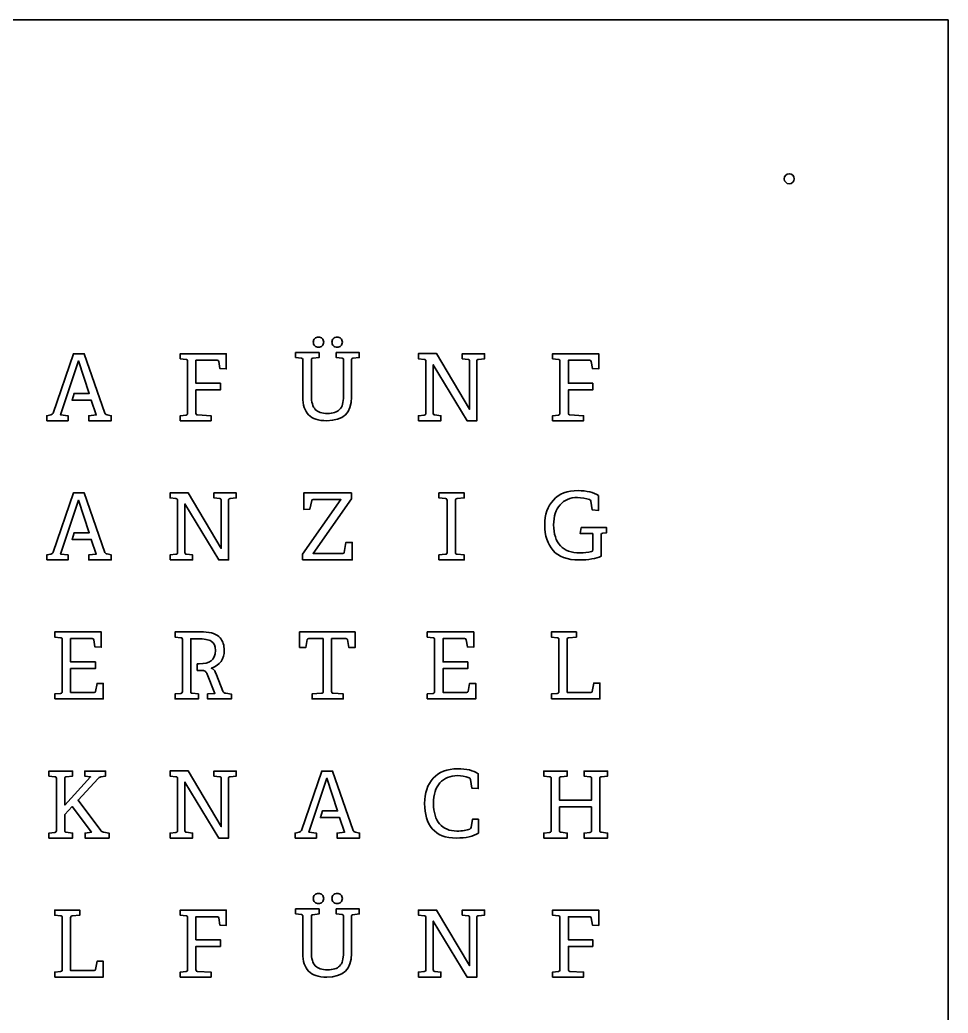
# Model space of a CAD drawing. Header units: inches. Extents: x 0 to 500, y 0 to 500.
# Drawn here: x 266.4 to 500, y 250 to 500 of the extents above; entities that cross this region are included whole.
import ezdxf

# ---------------------------------------------------------------- set-up
doc = ezdxf.new("R2010")
doc.units = ezdxf.units.IN
doc.header["$MEASUREMENT"] = 0
doc.layers.add('Layer 1', color=7, linetype='Continuous')

msp = doc.modelspace()

# ---------------------------------------------------------------- linework, layer by layer
at = {"layer": 'Layer 1', "color": 250, "lineweight": 35}
msp.add_lwpolyline([(0, 0), (500, 0), (500, 500), (0, 500), (0, 0)], dxfattribs=at)
for points, knots in [([(461.25, 460), (461.25, 459.31), (460.69, 458.75), (460, 458.75), (459.31, 458.75), (458.75, 459.31), (458.75, 460), (458.75, 460.69), (459.31, 461.25), (460, 461.25), (460.69, 461.25), (461.25, 460.69), (461.25, 460)], [0, 0, 0, 0, 1, 1, 1, 2, 2, 2, 3, 3, 3, 4, 4, 4, 4]), ([(340.57, 417.96), (340.33, 418.19), (340.21, 418.49), (340.21, 418.88), (340.21, 419.27), (340.33, 419.57), (340.57, 419.8), (340.81, 420.03), (341.12, 420.15), (341.51, 420.15), (341.91, 420.15), (342.23, 420.03), (342.46, 419.8), (342.7, 419.57), (342.82, 419.27), (342.82, 418.88), (342.82, 418.49), (342.7, 418.19), (342.47, 417.96), (342.24, 417.73), (341.92, 417.61), (341.51, 417.61), (341.12, 417.61), (340.81, 417.73), (340.57, 417.96)], [0, 0, 0, 0, 1, 1, 1, 2, 2, 2, 3, 3, 3, 4, 4, 4, 5, 5, 5, 6, 6, 6, 7, 7, 7, 8, 8, 8, 8]), ([(345.26, 417.96), (345.02, 418.19), (344.91, 418.49), (344.91, 418.88), (344.91, 419.27), (345.02, 419.57), (345.26, 419.8), (345.49, 420.03), (345.81, 420.15), (346.21, 420.15), (346.61, 420.15), (346.93, 420.03), (347.17, 419.8), (347.4, 419.57), (347.52, 419.27), (347.52, 418.88), (347.52, 418.49), (347.4, 418.19), (347.17, 417.96), (346.93, 417.73), (346.61, 417.61), (346.21, 417.61), (345.81, 417.61), (345.49, 417.73), (345.26, 417.96)], [0, 0, 0, 0, 1, 1, 1, 2, 2, 2, 3, 3, 3, 4, 4, 4, 5, 5, 5, 6, 6, 6, 7, 7, 7, 8, 8, 8, 8]), ([(273.13, 399.11), (273.13, 399.11), (273.13, 400.35), (273.13, 400.35), (273.13, 400.35), (274.13, 400.6), (274.13, 400.6), (274.44, 400.68), (274.64, 400.82), (274.73, 401.05), (274.73, 401.05), (279.84, 415.97), (279.84, 415.97), (279.84, 415.97), (282.55, 415.97), (282.55, 415.97), (282.55, 415.97), (287.76, 401.02), (287.76, 401.02), (287.82, 400.83), (288.01, 400.7), (288.32, 400.62), (288.32, 400.62), (289.37, 400.37), (289.37, 400.37), (289.37, 400.37), (289.37, 399.11), (289.37, 399.11), (289.37, 399.11), (283.68, 399.11), (283.68, 399.11), (283.68, 399.11), (283.68, 400.37), (283.68, 400.37), (283.68, 400.37), (285.59, 400.58), (285.59, 400.58), (285.59, 400.58), (284.33, 404.26), (284.33, 404.26), (284.33, 404.26), (279.49, 404.26), (279.49, 404.26), (279.49, 404.26), (280, 405.96), (280, 405.96), (280, 405.96), (283.82, 405.96), (283.82, 405.96), (283.82, 405.96), (281.12, 414.16), (281.12, 414.16), (281.12, 414.16), (276.61, 400.58), (276.61, 400.58), (276.61, 400.58), (278.48, 400.37), (278.48, 400.37), (278.48, 400.37), (278.48, 399.11), (278.48, 399.11), (278.48, 399.11), (273.13, 399.11), (273.13, 399.11)], [0, 0, 0, 0, 1, 1, 1, 2, 2, 2, 3, 3, 3, 4, 4, 4, 5, 5, 5, 6, 6, 6, 7, 7, 7, 8, 8, 8, 9, 9, 9, 10, 10, 10, 11, 11, 11, 12, 12, 12, 13, 13, 13, 14, 14, 14, 15, 15, 15, 16, 16, 16, 17, 17, 17, 18, 18, 18, 19, 19, 19, 20, 20, 20, 21, 21, 21, 21]), ([(306.7, 399.11), (306.7, 399.11), (306.7, 400.37), (306.7, 400.37), (306.7, 400.37), (308.17, 400.53), (308.17, 400.53), (308.32, 400.55), (308.42, 400.59), (308.47, 400.65), (308.52, 400.71), (308.54, 400.82), (308.54, 401), (308.54, 401), (308.54, 414.06), (308.54, 414.06), (308.54, 414.25), (308.52, 414.38), (308.47, 414.43), (308.42, 414.48), (308.32, 414.51), (308.17, 414.53), (308.17, 414.53), (306.7, 414.69), (306.7, 414.69), (306.7, 414.69), (306.7, 415.97), (306.7, 415.97), (306.7, 415.97), (318.3, 415.97), (318.3, 415.97), (318.3, 415.97), (318.3, 412.13), (318.3, 412.13), (318.3, 412.13), (316.72, 412.22), (316.72, 412.22), (316.72, 412.22), (316.39, 414.02), (316.39, 414.02), (316.34, 414.22), (316.21, 414.32), (315.99, 414.31), (315.99, 414.31), (310.68, 414.31), (310.68, 414.31), (310.68, 414.31), (310.68, 408.52), (310.68, 408.52), (310.68, 408.52), (316.81, 408.52), (316.81, 408.52), (316.81, 408.52), (316.81, 406.84), (316.81, 406.84), (316.81, 406.84), (310.68, 406.84), (310.68, 406.84), (310.68, 406.84), (310.68, 401.02), (310.68, 401.02), (310.68, 400.83), (310.7, 400.71), (310.74, 400.66), (310.78, 400.61), (310.88, 400.57), (311.06, 400.56), (311.06, 400.56), (314.48, 400.37), (314.48, 400.37), (314.48, 400.37), (314.48, 399.11), (314.48, 399.11), (314.48, 399.11), (306.7, 399.11), (306.7, 399.11)], [0, 0, 0, 0, 1, 1, 1, 2, 2, 2, 3, 3, 3, 4, 4, 4, 5, 5, 5, 6, 6, 6, 7, 7, 7, 8, 8, 8, 9, 9, 9, 10, 10, 10, 11, 11, 11, 12, 12, 12, 13, 13, 13, 14, 14, 14, 15, 15, 15, 16, 16, 16, 17, 17, 17, 18, 18, 18, 19, 19, 19, 20, 20, 20, 21, 21, 21, 22, 22, 22, 23, 23, 23, 24, 24, 24, 25, 25, 25, 25]), ([(335.73, 415), (335.73, 415), (335.73, 416.26), (335.73, 416.26), (335.73, 416.26), (341.66, 416.26), (341.66, 416.26), (341.66, 416.26), (341.66, 415), (341.66, 415), (341.66, 415), (340.09, 414.82), (340.09, 414.82), (339.91, 414.8), (339.81, 414.76), (339.77, 414.71), (339.74, 414.65), (339.72, 414.54), (339.72, 414.37), (339.72, 414.37), (339.72, 405.33), (339.72, 405.33), (339.72, 403.78), (340.05, 402.65), (340.71, 401.96), (341.37, 401.27), (342.38, 400.93), (343.75, 400.93), (345.16, 400.93), (346.18, 401.26), (346.84, 401.91), (347.49, 402.56), (347.82, 403.68), (347.82, 405.27), (347.82, 405.27), (347.82, 414.37), (347.82, 414.37), (347.82, 414.56), (347.79, 414.68), (347.75, 414.73), (347.7, 414.79), (347.6, 414.82), (347.45, 414.84), (347.45, 414.84), (345.99, 415), (345.99, 415), (345.99, 415), (345.99, 416.26), (345.99, 416.26), (345.99, 416.26), (351.77, 416.26), (351.77, 416.26), (351.77, 416.26), (351.77, 415), (351.77, 415), (351.77, 415), (350.2, 414.82), (350.2, 414.82), (350.02, 414.8), (349.92, 414.76), (349.88, 414.71), (349.85, 414.65), (349.83, 414.54), (349.83, 414.37), (349.83, 414.37), (349.83, 405.04), (349.83, 405.04), (349.83, 401.1), (347.76, 399.12), (343.61, 399.11), (341.48, 399.11), (339.94, 399.61), (339, 400.6), (338.05, 401.59), (337.58, 403.08), (337.58, 405.09), (337.58, 405.09), (337.58, 414.37), (337.58, 414.37), (337.58, 414.56), (337.55, 414.68), (337.5, 414.73), (337.46, 414.79), (337.36, 414.82), (337.21, 414.84), (337.21, 414.84), (335.73, 415), (335.73, 415)], [0, 0, 0, 0, 1, 1, 1, 2, 2, 2, 3, 3, 3, 4, 4, 4, 5, 5, 5, 6, 6, 6, 7, 7, 7, 8, 8, 8, 9, 9, 9, 10, 10, 10, 11, 11, 11, 12, 12, 12, 13, 13, 13, 14, 14, 14, 15, 15, 15, 16, 16, 16, 17, 17, 17, 18, 18, 18, 19, 19, 19, 20, 20, 20, 21, 21, 21, 22, 22, 22, 23, 23, 23, 24, 24, 24, 25, 25, 25, 26, 26, 26, 27, 27, 27, 28, 28, 28, 29, 29, 29, 29]), ([(366.68, 399.11), (366.68, 399.11), (366.68, 400.37), (366.68, 400.37), (366.68, 400.37), (368.15, 400.53), (368.15, 400.53), (368.3, 400.55), (368.4, 400.59), (368.45, 400.65), (368.5, 400.71), (368.52, 400.82), (368.52, 401), (368.52, 401), (368.52, 414.08), (368.52, 414.08), (368.52, 414.27), (368.5, 414.39), (368.45, 414.45), (368.4, 414.5), (368.3, 414.54), (368.15, 414.55), (368.15, 414.55), (366.68, 414.71), (366.68, 414.71), (366.68, 414.71), (366.68, 415.99), (366.68, 415.99), (366.68, 415.99), (371.24, 415.99), (371.24, 415.99), (371.24, 415.99), (379.53, 402), (379.53, 402), (379.53, 402), (379.53, 414.08), (379.53, 414.08), (379.53, 414.27), (379.5, 414.39), (379.46, 414.45), (379.41, 414.5), (379.32, 414.54), (379.16, 414.55), (379.16, 414.55), (377.7, 414.71), (377.7, 414.71), (377.7, 414.71), (377.7, 415.97), (377.7, 415.97), (377.7, 415.97), (383.32, 415.97), (383.32, 415.97), (383.32, 415.97), (383.32, 414.71), (383.32, 414.71), (383.32, 414.71), (381.77, 414.53), (381.77, 414.53), (381.59, 414.52), (381.48, 414.48), (381.45, 414.42), (381.41, 414.37), (381.39, 414.25), (381.39, 414.08), (381.39, 414.08), (381.39, 399.11), (381.39, 399.11), (381.39, 399.11), (378.9, 399.11), (378.9, 399.11), (378.9, 399.11), (370.41, 413.2), (370.41, 413.2), (370.41, 413.2), (370.41, 401.02), (370.41, 401.02), (370.41, 400.83), (370.43, 400.71), (370.46, 400.66), (370.5, 400.61), (370.6, 400.57), (370.77, 400.56), (370.77, 400.56), (372.34, 400.37), (372.34, 400.37), (372.34, 400.37), (372.34, 399.11), (372.34, 399.11), (372.34, 399.11), (366.68, 399.11), (366.68, 399.11)], [0, 0, 0, 0, 1, 1, 1, 2, 2, 2, 3, 3, 3, 4, 4, 4, 5, 5, 5, 6, 6, 6, 7, 7, 7, 8, 8, 8, 9, 9, 9, 10, 10, 10, 11, 11, 11, 12, 12, 12, 13, 13, 13, 14, 14, 14, 15, 15, 15, 16, 16, 16, 17, 17, 17, 18, 18, 18, 19, 19, 19, 20, 20, 20, 21, 21, 21, 22, 22, 22, 23, 23, 23, 24, 24, 24, 25, 25, 25, 26, 26, 26, 27, 27, 27, 28, 28, 28, 29, 29, 29, 30, 30, 30, 30]), ([(400.45, 399.11), (400.45, 399.11), (400.45, 400.37), (400.45, 400.37), (400.45, 400.37), (401.92, 400.53), (401.92, 400.53), (402.07, 400.55), (402.17, 400.59), (402.22, 400.65), (402.27, 400.71), (402.29, 400.82), (402.29, 401), (402.29, 401), (402.29, 414.06), (402.29, 414.06), (402.29, 414.25), (402.27, 414.38), (402.22, 414.43), (402.17, 414.48), (402.07, 414.51), (401.92, 414.53), (401.92, 414.53), (400.45, 414.69), (400.45, 414.69), (400.45, 414.69), (400.45, 415.97), (400.45, 415.97), (400.45, 415.97), (412.05, 415.97), (412.05, 415.97), (412.05, 415.97), (412.05, 412.13), (412.05, 412.13), (412.05, 412.13), (410.47, 412.22), (410.47, 412.22), (410.47, 412.22), (410.14, 414.02), (410.14, 414.02), (410.09, 414.22), (409.96, 414.32), (409.74, 414.31), (409.74, 414.31), (404.43, 414.31), (404.43, 414.31), (404.43, 414.31), (404.43, 408.52), (404.43, 408.52), (404.43, 408.52), (410.56, 408.52), (410.56, 408.52), (410.56, 408.52), (410.56, 406.84), (410.56, 406.84), (410.56, 406.84), (404.43, 406.84), (404.43, 406.84), (404.43, 406.84), (404.43, 401.02), (404.43, 401.02), (404.43, 400.83), (404.45, 400.71), (404.49, 400.66), (404.52, 400.61), (404.63, 400.57), (404.81, 400.56), (404.81, 400.56), (408.23, 400.37), (408.23, 400.37), (408.23, 400.37), (408.23, 399.11), (408.23, 399.11), (408.23, 399.11), (400.45, 399.11), (400.45, 399.11)], [0, 0, 0, 0, 1, 1, 1, 2, 2, 2, 3, 3, 3, 4, 4, 4, 5, 5, 5, 6, 6, 6, 7, 7, 7, 8, 8, 8, 9, 9, 9, 10, 10, 10, 11, 11, 11, 12, 12, 12, 13, 13, 13, 14, 14, 14, 15, 15, 15, 16, 16, 16, 17, 17, 17, 18, 18, 18, 19, 19, 19, 20, 20, 20, 21, 21, 21, 22, 22, 22, 23, 23, 23, 24, 24, 24, 25, 25, 25, 25]), ([(273.13, 364.07), (273.13, 364.07), (273.13, 365.31), (273.13, 365.31), (273.13, 365.31), (274.13, 365.56), (274.13, 365.56), (274.44, 365.63), (274.64, 365.78), (274.73, 366), (274.73, 366), (279.84, 380.93), (279.84, 380.93), (279.84, 380.93), (282.55, 380.93), (282.55, 380.93), (282.55, 380.93), (287.76, 365.98), (287.76, 365.98), (287.82, 365.79), (288.01, 365.65), (288.32, 365.58), (288.32, 365.58), (289.37, 365.33), (289.37, 365.33), (289.37, 365.33), (289.37, 364.07), (289.37, 364.07), (289.37, 364.07), (283.68, 364.07), (283.68, 364.07), (283.68, 364.07), (283.68, 365.33), (283.68, 365.33), (283.68, 365.33), (285.59, 365.54), (285.59, 365.54), (285.59, 365.54), (284.33, 369.22), (284.33, 369.22), (284.33, 369.22), (279.49, 369.22), (279.49, 369.22), (279.49, 369.22), (280, 370.91), (280, 370.91), (280, 370.91), (283.82, 370.91), (283.82, 370.91), (283.82, 370.91), (281.12, 379.11), (281.12, 379.11), (281.12, 379.11), (276.61, 365.54), (276.61, 365.54), (276.61, 365.54), (278.49, 365.33), (278.49, 365.33), (278.49, 365.33), (278.49, 364.07), (278.49, 364.07), (278.49, 364.07), (273.13, 364.07), (273.13, 364.07)], [0, 0, 0, 0, 1, 1, 1, 2, 2, 2, 3, 3, 3, 4, 4, 4, 5, 5, 5, 6, 6, 6, 7, 7, 7, 8, 8, 8, 9, 9, 9, 10, 10, 10, 11, 11, 11, 12, 12, 12, 13, 13, 13, 14, 14, 14, 15, 15, 15, 16, 16, 16, 17, 17, 17, 18, 18, 18, 19, 19, 19, 20, 20, 20, 21, 21, 21, 21]), ([(304.18, 364.07), (304.18, 364.07), (304.18, 365.33), (304.18, 365.33), (304.18, 365.33), (305.65, 365.49), (305.65, 365.49), (305.8, 365.5), (305.9, 365.54), (305.95, 365.6), (306, 365.66), (306.02, 365.78), (306.02, 365.95), (306.02, 365.95), (306.02, 379.04), (306.02, 379.04), (306.02, 379.23), (306, 379.35), (305.95, 379.4), (305.9, 379.46), (305.8, 379.49), (305.65, 379.51), (305.65, 379.51), (304.18, 379.67), (304.18, 379.67), (304.18, 379.67), (304.18, 380.95), (304.18, 380.95), (304.18, 380.95), (308.74, 380.95), (308.74, 380.95), (308.74, 380.95), (317.03, 366.96), (317.03, 366.96), (317.03, 366.96), (317.03, 379.04), (317.03, 379.04), (317.03, 379.23), (317, 379.35), (316.96, 379.4), (316.91, 379.46), (316.82, 379.49), (316.66, 379.51), (316.66, 379.51), (315.2, 379.67), (315.2, 379.67), (315.2, 379.67), (315.2, 380.93), (315.2, 380.93), (315.2, 380.93), (320.82, 380.93), (320.82, 380.93), (320.82, 380.93), (320.82, 379.67), (320.82, 379.67), (320.82, 379.67), (319.27, 379.49), (319.27, 379.49), (319.09, 379.47), (318.98, 379.44), (318.95, 379.38), (318.91, 379.32), (318.89, 379.21), (318.89, 379.04), (318.89, 379.04), (318.89, 364.07), (318.89, 364.07), (318.89, 364.07), (316.4, 364.07), (316.4, 364.07), (316.4, 364.07), (307.91, 378.15), (307.91, 378.15), (307.91, 378.15), (307.91, 365.98), (307.91, 365.98), (307.91, 365.79), (307.93, 365.67), (307.96, 365.62), (308, 365.56), (308.1, 365.53), (308.27, 365.51), (308.27, 365.51), (309.84, 365.33), (309.84, 365.33), (309.84, 365.33), (309.84, 364.07), (309.84, 364.07), (309.84, 364.07), (304.18, 364.07), (304.18, 364.07)], [0, 0, 0, 0, 1, 1, 1, 2, 2, 2, 3, 3, 3, 4, 4, 4, 5, 5, 5, 6, 6, 6, 7, 7, 7, 8, 8, 8, 9, 9, 9, 10, 10, 10, 11, 11, 11, 12, 12, 12, 13, 13, 13, 14, 14, 14, 15, 15, 15, 16, 16, 16, 17, 17, 17, 18, 18, 18, 19, 19, 19, 20, 20, 20, 21, 21, 21, 22, 22, 22, 23, 23, 23, 24, 24, 24, 25, 25, 25, 26, 26, 26, 27, 27, 27, 28, 28, 28, 29, 29, 29, 30, 30, 30, 30]), ([(337.48, 364.07), (337.48, 364.07), (337.48, 365.49), (337.48, 365.49), (337.48, 365.49), (347.17, 379.27), (347.17, 379.27), (347.17, 379.27), (340.19, 379.27), (340.19, 379.27), (339.97, 379.27), (339.84, 379.19), (339.82, 379.02), (339.82, 379.02), (339.37, 376.85), (339.37, 376.85), (339.37, 376.85), (337.79, 376.78), (337.79, 376.78), (337.79, 376.78), (337.79, 380.93), (337.79, 380.93), (337.79, 380.93), (349.79, 380.93), (349.79, 380.93), (349.79, 380.93), (349.79, 379.46), (349.79, 379.46), (349.79, 379.46), (340.17, 365.72), (340.17, 365.72), (340.17, 365.72), (347.62, 365.72), (347.62, 365.72), (347.83, 365.72), (347.96, 365.8), (347.99, 365.98), (347.99, 365.98), (348.43, 368.47), (348.43, 368.47), (348.43, 368.47), (350.02, 368.47), (350.02, 368.47), (350.02, 368.47), (350.02, 364.07), (350.02, 364.07), (350.02, 364.07), (337.48, 364.07), (337.48, 364.07)], [0, 0, 0, 0, 1, 1, 1, 2, 2, 2, 3, 3, 3, 4, 4, 4, 5, 5, 5, 6, 6, 6, 7, 7, 7, 8, 8, 8, 9, 9, 9, 10, 10, 10, 11, 11, 11, 12, 12, 12, 13, 13, 13, 14, 14, 14, 15, 15, 15, 16, 16, 16, 16]), ([(371.81, 364.07), (371.81, 364.07), (371.81, 365.33), (371.81, 365.33), (371.81, 365.33), (373.5, 365.49), (373.5, 365.49), (373.66, 365.5), (373.76, 365.54), (373.81, 365.59), (373.85, 365.64), (373.88, 365.76), (373.88, 365.95), (373.88, 365.95), (373.88, 379.04), (373.88, 379.04), (373.88, 379.23), (373.85, 379.35), (373.81, 379.4), (373.76, 379.46), (373.66, 379.49), (373.5, 379.51), (373.5, 379.51), (371.81, 379.67), (371.81, 379.67), (371.81, 379.67), (371.81, 380.93), (371.81, 380.93), (371.81, 380.93), (378.19, 380.93), (378.19, 380.93), (378.19, 380.93), (378.19, 379.67), (378.19, 379.67), (378.19, 379.67), (376.39, 379.49), (376.39, 379.49), (376.21, 379.47), (376.11, 379.44), (376.07, 379.38), (376.03, 379.32), (376.01, 379.21), (376.01, 379.04), (376.01, 379.04), (376.01, 365.98), (376.01, 365.98), (376.01, 365.79), (376.03, 365.67), (376.07, 365.62), (376.12, 365.56), (376.22, 365.53), (376.39, 365.51), (376.39, 365.51), (378.19, 365.33), (378.19, 365.33), (378.19, 365.33), (378.19, 364.07), (378.19, 364.07), (378.19, 364.07), (371.81, 364.07), (371.81, 364.07)], [0, 0, 0, 0, 1, 1, 1, 2, 2, 2, 3, 3, 3, 4, 4, 4, 5, 5, 5, 6, 6, 6, 7, 7, 7, 8, 8, 8, 9, 9, 9, 10, 10, 10, 11, 11, 11, 12, 12, 12, 13, 13, 13, 14, 14, 14, 15, 15, 15, 16, 16, 16, 17, 17, 17, 18, 18, 18, 19, 19, 19, 20, 20, 20, 20]), ([(398.47, 372.9), (398.47, 375.48), (399.19, 377.56), (400.63, 379.14), (402.06, 380.72), (404.14, 381.51), (406.87, 381.51), (409.05, 381.51), (410.77, 381.09), (412.03, 380.26), (412.03, 380.26), (412.03, 376.55), (412.03, 376.55), (412.03, 376.55), (410.44, 376.67), (410.44, 376.67), (410.44, 376.67), (410.07, 378.84), (410.07, 378.84), (410.02, 379.07), (409.92, 379.21), (409.75, 379.26), (408.79, 379.6), (407.78, 379.77), (406.71, 379.77), (404.85, 379.77), (403.38, 379.17), (402.31, 377.95), (401.25, 376.74), (400.71, 375.06), (400.71, 372.9), (400.71, 370.61), (401.27, 368.85), (402.4, 367.64), (403.52, 366.43), (405.18, 365.82), (407.37, 365.82), (408.35, 365.82), (409.31, 365.94), (410.24, 366.17), (410.46, 366.22), (410.57, 366.35), (410.56, 366.57), (410.56, 366.57), (410.56, 370.68), (410.56, 370.68), (410.56, 370.68), (407.4, 370.68), (407.4, 370.68), (407.4, 370.68), (407.65, 372.2), (407.65, 372.2), (407.65, 372.2), (414.03, 372.2), (414.03, 372.2), (414.03, 372.2), (414.03, 370.93), (414.03, 370.93), (414.03, 370.93), (413.05, 370.82), (413.05, 370.82), (412.8, 370.81), (412.68, 370.68), (412.69, 370.44), (412.69, 370.44), (412.69, 365.03), (412.69, 365.03), (411.36, 364.39), (409.5, 364.07), (407.09, 364.07), (404.11, 364.07), (401.93, 364.86), (400.55, 366.45), (399.17, 368.04), (398.47, 370.19), (398.47, 372.9)], [0, 0, 0, 0, 1, 1, 1, 2, 2, 2, 3, 3, 3, 4, 4, 4, 5, 5, 5, 6, 6, 6, 7, 7, 7, 8, 8, 8, 9, 9, 9, 10, 10, 10, 11, 11, 11, 12, 12, 12, 13, 13, 13, 14, 14, 14, 15, 15, 15, 16, 16, 16, 17, 17, 17, 18, 18, 18, 19, 19, 19, 20, 20, 20, 21, 21, 21, 22, 22, 22, 23, 23, 23, 24, 24, 24, 25, 25, 25, 25]), ([(275.15, 329.07), (275.15, 329.07), (275.15, 330.33), (275.15, 330.33), (275.15, 330.33), (276.62, 330.49), (276.62, 330.49), (276.77, 330.5), (276.87, 330.54), (276.92, 330.6), (276.97, 330.66), (276.99, 330.78), (276.99, 330.95), (276.99, 330.95), (276.99, 344.02), (276.99, 344.02), (276.99, 344.21), (276.97, 344.33), (276.92, 344.39), (276.87, 344.44), (276.77, 344.47), (276.62, 344.49), (276.62, 344.49), (275.15, 344.65), (275.15, 344.65), (275.15, 344.65), (275.15, 345.93), (275.15, 345.93), (275.15, 345.93), (286.84, 345.93), (286.84, 345.93), (286.84, 345.93), (286.84, 342.09), (286.84, 342.09), (286.84, 342.09), (285.26, 342.18), (285.26, 342.18), (285.26, 342.18), (284.93, 343.97), (284.93, 343.97), (284.89, 344.18), (284.75, 344.28), (284.53, 344.27), (284.53, 344.27), (279.13, 344.27), (279.13, 344.27), (279.13, 344.27), (279.13, 338.4), (279.13, 338.4), (279.13, 338.4), (285.35, 338.4), (285.35, 338.4), (285.35, 338.4), (285.35, 336.73), (285.35, 336.73), (285.35, 336.73), (279.13, 336.73), (279.13, 336.73), (279.13, 336.73), (279.13, 330.72), (279.13, 330.72), (279.13, 330.72), (285.05, 330.72), (285.05, 330.72), (285.26, 330.72), (285.39, 330.8), (285.42, 330.98), (285.42, 330.98), (285.79, 333), (285.79, 333), (285.79, 333), (287.35, 333), (287.35, 333), (287.35, 333), (287.35, 329.07), (287.35, 329.07), (287.35, 329.07), (275.15, 329.07), (275.15, 329.07)], [0, 0, 0, 0, 1, 1, 1, 2, 2, 2, 3, 3, 3, 4, 4, 4, 5, 5, 5, 6, 6, 6, 7, 7, 7, 8, 8, 8, 9, 9, 9, 10, 10, 10, 11, 11, 11, 12, 12, 12, 13, 13, 13, 14, 14, 14, 15, 15, 15, 16, 16, 16, 17, 17, 17, 18, 18, 18, 19, 19, 19, 20, 20, 20, 21, 21, 21, 22, 22, 22, 23, 23, 23, 24, 24, 24, 25, 25, 25, 26, 26, 26, 26]), ([(311.02, 337.94), (311.02, 337.94), (311.51, 337.94), (311.51, 337.94), (312.78, 337.94), (313.77, 338.18), (314.49, 338.67), (315.2, 339.16), (315.57, 340.03), (315.57, 341.29), (315.57, 342.43), (315.21, 343.2), (314.52, 343.61), (313.82, 344.02), (312.71, 344.22), (311.19, 344.22), (311.19, 344.22), (309.37, 344.22), (309.37, 344.22), (309.37, 344.22), (309.37, 330.98), (309.37, 330.98), (309.37, 330.79), (309.39, 330.67), (309.42, 330.62), (309.46, 330.56), (309.57, 330.53), (309.74, 330.51), (309.74, 330.51), (311.28, 330.33), (311.28, 330.33), (311.28, 330.33), (311.28, 329.07), (311.28, 329.07), (311.28, 329.07), (305.41, 329.07), (305.41, 329.07), (305.41, 329.07), (305.41, 330.33), (305.41, 330.33), (305.41, 330.33), (306.88, 330.49), (306.88, 330.49), (307.03, 330.5), (307.13, 330.54), (307.18, 330.6), (307.23, 330.66), (307.25, 330.78), (307.25, 330.95), (307.25, 330.95), (307.25, 344.02), (307.25, 344.02), (307.25, 344.21), (307.23, 344.33), (307.18, 344.39), (307.13, 344.44), (307.03, 344.47), (306.88, 344.49), (306.88, 344.49), (305.41, 344.65), (305.41, 344.65), (305.41, 344.65), (305.41, 345.93), (305.41, 345.93), (305.41, 345.93), (312.54, 345.93), (312.54, 345.93), (313.55, 345.93), (314.4, 345.8), (315.12, 345.54), (315.83, 345.28), (316.37, 344.92), (316.75, 344.46), (317.12, 344.01), (317.39, 343.53), (317.55, 343.02), (317.71, 342.52), (317.79, 341.97), (317.79, 341.36), (317.79, 339.11), (316.71, 337.6), (314.56, 336.82), (314.81, 336.72), (315.02, 336.58), (315.18, 336.39), (315.34, 336.21), (315.46, 336.05), (315.53, 335.89), (315.53, 335.89), (315.86, 335.12), (315.86, 335.12), (315.86, 335.12), (317.45, 331.05), (317.45, 331.05), (317.56, 330.73), (317.79, 330.56), (318.17, 330.51), (318.17, 330.51), (319.59, 330.31), (319.59, 330.31), (319.59, 330.31), (319.59, 329.07), (319.59, 329.07), (319.59, 329.07), (313.61, 329.07), (313.61, 329.07), (313.61, 329.07), (313.61, 330.33), (313.61, 330.33), (313.61, 330.33), (315.45, 330.47), (315.45, 330.47), (315.45, 330.47), (313.52, 335.29), (313.52, 335.29), (313.37, 335.66), (313.18, 335.92), (312.96, 336.05), (312.74, 336.2), (312.4, 336.27), (311.93, 336.27), (311.93, 336.27), (311.02, 336.27), (311.02, 336.27), (311.02, 336.27), (311.02, 337.94), (311.02, 337.94)], [0, 0, 0, 0, 1, 1, 1, 2, 2, 2, 3, 3, 3, 4, 4, 4, 5, 5, 5, 6, 6, 6, 7, 7, 7, 8, 8, 8, 9, 9, 9, 10, 10, 10, 11, 11, 11, 12, 12, 12, 13, 13, 13, 14, 14, 14, 15, 15, 15, 16, 16, 16, 17, 17, 17, 18, 18, 18, 19, 19, 19, 20, 20, 20, 21, 21, 21, 22, 22, 22, 23, 23, 23, 24, 24, 24, 25, 25, 25, 26, 26, 26, 27, 27, 27, 28, 28, 28, 29, 29, 29, 30, 30, 30, 31, 31, 31, 32, 32, 32, 33, 33, 33, 34, 34, 34, 35, 35, 35, 36, 36, 36, 37, 37, 37, 38, 38, 38, 39, 39, 39, 40, 40, 40, 41, 41, 41, 42, 42, 42, 42]), ([(336.76, 342), (336.76, 342), (336.76, 345.93), (336.76, 345.93), (336.76, 345.93), (350.74, 345.93), (350.74, 345.93), (350.74, 345.93), (350.74, 342), (350.74, 342), (350.74, 342), (349.18, 342), (349.18, 342), (349.18, 342), (348.8, 344.02), (348.8, 344.02), (348.77, 344.19), (348.65, 344.28), (348.43, 344.27), (348.43, 344.27), (344.83, 344.27), (344.83, 344.27), (344.83, 344.27), (344.83, 330.98), (344.83, 330.98), (344.83, 330.8), (344.84, 330.69), (344.88, 330.64), (344.92, 330.59), (345.03, 330.55), (345.2, 330.54), (345.2, 330.54), (347.76, 330.35), (347.76, 330.35), (347.76, 330.35), (347.76, 329.07), (347.76, 329.07), (347.76, 329.07), (339.91, 329.07), (339.91, 329.07), (339.91, 329.07), (339.91, 330.35), (339.91, 330.35), (339.91, 330.35), (342.31, 330.51), (342.31, 330.51), (342.46, 330.53), (342.56, 330.56), (342.61, 330.62), (342.66, 330.67), (342.69, 330.79), (342.69, 330.98), (342.69, 330.98), (342.69, 344.27), (342.69, 344.27), (342.69, 344.27), (339.07, 344.27), (339.07, 344.27), (338.85, 344.27), (338.73, 344.19), (338.7, 344.02), (338.7, 344.02), (338.33, 342), (338.33, 342), (338.33, 342), (336.76, 342), (336.76, 342)], [0, 0, 0, 0, 1, 1, 1, 2, 2, 2, 3, 3, 3, 4, 4, 4, 5, 5, 5, 6, 6, 6, 7, 7, 7, 8, 8, 8, 9, 9, 9, 10, 10, 10, 11, 11, 11, 12, 12, 12, 13, 13, 13, 14, 14, 14, 15, 15, 15, 16, 16, 16, 17, 17, 17, 18, 18, 18, 19, 19, 19, 20, 20, 20, 21, 21, 21, 22, 22, 22, 22]), ([(368.9, 329.07), (368.9, 329.07), (368.9, 330.33), (368.9, 330.33), (368.9, 330.33), (370.37, 330.49), (370.37, 330.49), (370.52, 330.5), (370.62, 330.54), (370.67, 330.6), (370.72, 330.66), (370.74, 330.78), (370.74, 330.95), (370.74, 330.95), (370.74, 344.02), (370.74, 344.02), (370.74, 344.21), (370.72, 344.33), (370.67, 344.39), (370.62, 344.44), (370.52, 344.47), (370.37, 344.49), (370.37, 344.49), (368.9, 344.65), (368.9, 344.65), (368.9, 344.65), (368.9, 345.93), (368.9, 345.93), (368.9, 345.93), (380.59, 345.93), (380.59, 345.93), (380.59, 345.93), (380.59, 342.09), (380.59, 342.09), (380.59, 342.09), (379.01, 342.18), (379.01, 342.18), (379.01, 342.18), (378.68, 343.97), (378.68, 343.97), (378.63, 344.18), (378.5, 344.28), (378.28, 344.27), (378.28, 344.27), (372.88, 344.27), (372.88, 344.27), (372.88, 344.27), (372.88, 338.4), (372.88, 338.4), (372.88, 338.4), (379.1, 338.4), (379.1, 338.4), (379.1, 338.4), (379.1, 336.73), (379.1, 336.73), (379.1, 336.73), (372.88, 336.73), (372.88, 336.73), (372.88, 336.73), (372.88, 330.72), (372.88, 330.72), (372.88, 330.72), (378.8, 330.72), (378.8, 330.72), (379.01, 330.72), (379.14, 330.8), (379.17, 330.98), (379.17, 330.98), (379.54, 333), (379.54, 333), (379.54, 333), (381.1, 333), (381.1, 333), (381.1, 333), (381.1, 329.07), (381.1, 329.07), (381.1, 329.07), (368.9, 329.07), (368.9, 329.07)], [0, 0, 0, 0, 1, 1, 1, 2, 2, 2, 3, 3, 3, 4, 4, 4, 5, 5, 5, 6, 6, 6, 7, 7, 7, 8, 8, 8, 9, 9, 9, 10, 10, 10, 11, 11, 11, 12, 12, 12, 13, 13, 13, 14, 14, 14, 15, 15, 15, 16, 16, 16, 17, 17, 17, 18, 18, 18, 19, 19, 19, 20, 20, 20, 21, 21, 21, 22, 22, 22, 23, 23, 23, 24, 24, 24, 25, 25, 25, 26, 26, 26, 26]), ([(400.15, 329.07), (400.15, 329.07), (400.15, 330.33), (400.15, 330.33), (400.15, 330.33), (401.62, 330.49), (401.62, 330.49), (401.77, 330.5), (401.87, 330.54), (401.92, 330.6), (401.97, 330.66), (401.99, 330.78), (401.99, 330.95), (401.99, 330.95), (401.99, 344.02), (401.99, 344.02), (401.99, 344.21), (401.97, 344.33), (401.92, 344.39), (401.87, 344.44), (401.77, 344.47), (401.62, 344.49), (401.62, 344.49), (400.15, 344.65), (400.15, 344.65), (400.15, 344.65), (400.15, 345.93), (400.15, 345.93), (400.15, 345.93), (406.44, 345.93), (406.44, 345.93), (406.44, 345.93), (406.44, 344.65), (406.44, 344.65), (406.44, 344.65), (404.51, 344.46), (404.51, 344.46), (404.33, 344.45), (404.23, 344.41), (404.19, 344.35), (404.15, 344.3), (404.13, 344.19), (404.13, 344.02), (404.13, 344.02), (404.13, 330.72), (404.13, 330.72), (404.13, 330.72), (410.05, 330.72), (410.05, 330.72), (410.26, 330.72), (410.39, 330.8), (410.42, 330.98), (410.42, 330.98), (410.79, 333.07), (410.79, 333.07), (410.79, 333.07), (412.35, 333.07), (412.35, 333.07), (412.35, 333.07), (412.35, 329.07), (412.35, 329.07), (412.35, 329.07), (400.15, 329.07), (400.15, 329.07)], [0, 0, 0, 0, 1, 1, 1, 2, 2, 2, 3, 3, 3, 4, 4, 4, 5, 5, 5, 6, 6, 6, 7, 7, 7, 8, 8, 8, 9, 9, 9, 10, 10, 10, 11, 11, 11, 12, 12, 12, 13, 13, 13, 14, 14, 14, 15, 15, 15, 16, 16, 16, 17, 17, 17, 18, 18, 18, 19, 19, 19, 20, 20, 20, 21, 21, 21, 21]), ([(273.68, 294.07), (273.68, 294.07), (273.68, 295.33), (273.68, 295.33), (273.68, 295.33), (275.15, 295.49), (275.15, 295.49), (275.3, 295.5), (275.41, 295.54), (275.45, 295.6), (275.5, 295.66), (275.53, 295.78), (275.53, 295.95), (275.53, 295.95), (275.53, 309.04), (275.53, 309.04), (275.53, 309.23), (275.5, 309.35), (275.45, 309.4), (275.41, 309.46), (275.3, 309.49), (275.15, 309.51), (275.15, 309.51), (273.68, 309.67), (273.68, 309.67), (273.68, 309.67), (273.68, 310.93), (273.68, 310.93), (273.68, 310.93), (279.6, 310.93), (279.6, 310.93), (279.6, 310.93), (279.6, 309.67), (279.6, 309.67), (279.6, 309.67), (278.04, 309.49), (278.04, 309.49), (277.86, 309.47), (277.76, 309.44), (277.72, 309.38), (277.69, 309.32), (277.67, 309.21), (277.67, 309.04), (277.67, 309.04), (277.67, 302.38), (277.67, 302.38), (277.67, 302.38), (284.14, 309.46), (284.14, 309.46), (284.14, 309.46), (282.7, 309.65), (282.7, 309.65), (282.7, 309.65), (282.7, 310.93), (282.7, 310.93), (282.7, 310.93), (287.93, 310.93), (287.93, 310.93), (287.93, 310.93), (287.93, 309.67), (287.93, 309.67), (287.93, 309.67), (286.75, 309.46), (286.75, 309.46), (286.45, 309.42), (286.22, 309.29), (286.05, 309.06), (286.05, 309.06), (281, 303.62), (281, 303.62), (281, 303.62), (286.73, 295.94), (286.73, 295.94), (286.86, 295.73), (287.09, 295.6), (287.4, 295.56), (287.4, 295.56), (288.82, 295.33), (288.82, 295.33), (288.82, 295.33), (288.82, 294.07), (288.82, 294.07), (288.82, 294.07), (282.77, 294.07), (282.77, 294.07), (282.77, 294.07), (282.77, 295.33), (282.77, 295.33), (282.77, 295.33), (284.37, 295.51), (284.37, 295.51), (284.37, 295.51), (279.49, 301.98), (279.49, 301.98), (279.49, 301.98), (277.67, 300.01), (277.67, 300.01), (277.67, 300.01), (277.67, 295.98), (277.67, 295.98), (277.67, 295.79), (277.69, 295.67), (277.72, 295.62), (277.76, 295.56), (277.86, 295.53), (278.04, 295.51), (278.04, 295.51), (279.6, 295.33), (279.6, 295.33), (279.6, 295.33), (279.6, 294.07), (279.6, 294.07), (279.6, 294.07), (273.68, 294.07), (273.68, 294.07)], [0, 0, 0, 0, 1, 1, 1, 2, 2, 2, 3, 3, 3, 4, 4, 4, 5, 5, 5, 6, 6, 6, 7, 7, 7, 8, 8, 8, 9, 9, 9, 10, 10, 10, 11, 11, 11, 12, 12, 12, 13, 13, 13, 14, 14, 14, 15, 15, 15, 16, 16, 16, 17, 17, 17, 18, 18, 18, 19, 19, 19, 20, 20, 20, 21, 21, 21, 22, 22, 22, 23, 23, 23, 24, 24, 24, 25, 25, 25, 26, 26, 26, 27, 27, 27, 28, 28, 28, 29, 29, 29, 30, 30, 30, 31, 31, 31, 32, 32, 32, 33, 33, 33, 34, 34, 34, 35, 35, 35, 36, 36, 36, 37, 37, 37, 38, 38, 38, 38]), ([(304.18, 294.07), (304.18, 294.07), (304.18, 295.33), (304.18, 295.33), (304.18, 295.33), (305.65, 295.49), (305.65, 295.49), (305.8, 295.5), (305.9, 295.54), (305.95, 295.6), (306, 295.66), (306.02, 295.78), (306.02, 295.95), (306.02, 295.95), (306.02, 309.04), (306.02, 309.04), (306.02, 309.23), (306, 309.35), (305.95, 309.4), (305.9, 309.46), (305.8, 309.49), (305.65, 309.51), (305.65, 309.51), (304.18, 309.67), (304.18, 309.67), (304.18, 309.67), (304.18, 310.95), (304.18, 310.95), (304.18, 310.95), (308.74, 310.95), (308.74, 310.95), (308.74, 310.95), (317.03, 296.96), (317.03, 296.96), (317.03, 296.96), (317.03, 309.04), (317.03, 309.04), (317.03, 309.23), (317, 309.35), (316.96, 309.4), (316.91, 309.46), (316.82, 309.49), (316.66, 309.51), (316.66, 309.51), (315.2, 309.67), (315.2, 309.67), (315.2, 309.67), (315.2, 310.93), (315.2, 310.93), (315.2, 310.93), (320.82, 310.93), (320.82, 310.93), (320.82, 310.93), (320.82, 309.67), (320.82, 309.67), (320.82, 309.67), (319.27, 309.49), (319.27, 309.49), (319.09, 309.47), (318.98, 309.44), (318.95, 309.38), (318.91, 309.32), (318.89, 309.21), (318.89, 309.04), (318.89, 309.04), (318.89, 294.07), (318.89, 294.07), (318.89, 294.07), (316.4, 294.07), (316.4, 294.07), (316.4, 294.07), (307.91, 308.15), (307.91, 308.15), (307.91, 308.15), (307.91, 295.98), (307.91, 295.98), (307.91, 295.79), (307.93, 295.67), (307.96, 295.62), (308, 295.56), (308.1, 295.53), (308.27, 295.51), (308.27, 295.51), (309.84, 295.33), (309.84, 295.33), (309.84, 295.33), (309.84, 294.07), (309.84, 294.07), (309.84, 294.07), (304.18, 294.07), (304.18, 294.07)], [0, 0, 0, 0, 1, 1, 1, 2, 2, 2, 3, 3, 3, 4, 4, 4, 5, 5, 5, 6, 6, 6, 7, 7, 7, 8, 8, 8, 9, 9, 9, 10, 10, 10, 11, 11, 11, 12, 12, 12, 13, 13, 13, 14, 14, 14, 15, 15, 15, 16, 16, 16, 17, 17, 17, 18, 18, 18, 19, 19, 19, 20, 20, 20, 21, 21, 21, 22, 22, 22, 23, 23, 23, 24, 24, 24, 25, 25, 25, 26, 26, 26, 27, 27, 27, 28, 28, 28, 29, 29, 29, 30, 30, 30, 30]), ([(335.63, 294.07), (335.63, 294.07), (335.63, 295.31), (335.63, 295.31), (335.63, 295.31), (336.63, 295.56), (336.63, 295.56), (336.94, 295.63), (337.14, 295.78), (337.23, 296), (337.23, 296), (342.34, 310.93), (342.34, 310.93), (342.34, 310.93), (345.05, 310.93), (345.05, 310.93), (345.05, 310.93), (350.26, 295.98), (350.26, 295.98), (350.32, 295.79), (350.51, 295.65), (350.82, 295.58), (350.82, 295.58), (351.87, 295.33), (351.87, 295.33), (351.87, 295.33), (351.87, 294.07), (351.87, 294.07), (351.87, 294.07), (346.18, 294.07), (346.18, 294.07), (346.18, 294.07), (346.18, 295.33), (346.18, 295.33), (346.18, 295.33), (348.09, 295.54), (348.09, 295.54), (348.09, 295.54), (346.83, 299.22), (346.83, 299.22), (346.83, 299.22), (341.99, 299.22), (341.99, 299.22), (341.99, 299.22), (342.5, 300.91), (342.5, 300.91), (342.5, 300.91), (346.32, 300.91), (346.32, 300.91), (346.32, 300.91), (343.62, 309.11), (343.62, 309.11), (343.62, 309.11), (339.11, 295.54), (339.11, 295.54), (339.11, 295.54), (340.98, 295.33), (340.98, 295.33), (340.98, 295.33), (340.98, 294.07), (340.98, 294.07), (340.98, 294.07), (335.63, 294.07), (335.63, 294.07)], [0, 0, 0, 0, 1, 1, 1, 2, 2, 2, 3, 3, 3, 4, 4, 4, 5, 5, 5, 6, 6, 6, 7, 7, 7, 8, 8, 8, 9, 9, 9, 10, 10, 10, 11, 11, 11, 12, 12, 12, 13, 13, 13, 14, 14, 14, 15, 15, 15, 16, 16, 16, 17, 17, 17, 18, 18, 18, 19, 19, 19, 20, 20, 20, 21, 21, 21, 21]), ([(368.22, 302.78), (368.22, 305.4), (368.94, 307.51), (370.38, 309.11), (371.81, 310.71), (373.88, 311.51), (376.59, 311.51), (378.75, 311.51), (380.46, 311.09), (381.73, 310.26), (381.73, 310.26), (381.73, 306.53), (381.73, 306.53), (381.73, 306.53), (380.15, 306.62), (380.15, 306.62), (380.15, 306.62), (379.75, 308.84), (379.75, 308.84), (379.72, 309.07), (379.62, 309.21), (379.44, 309.26), (378.45, 309.6), (377.47, 309.77), (376.49, 309.77), (374.62, 309.77), (373.15, 309.17), (372.07, 307.95), (371, 306.74), (370.46, 305.02), (370.46, 302.78), (370.46, 300.54), (370.98, 298.82), (372.01, 297.62), (373.04, 296.42), (374.48, 295.82), (376.33, 295.82), (377.73, 295.82), (378.81, 295.99), (379.59, 296.31), (379.78, 296.37), (379.89, 296.51), (379.91, 296.73), (379.91, 296.73), (380.28, 298.82), (380.28, 298.82), (380.28, 298.82), (381.78, 298.82), (381.78, 298.82), (381.78, 298.82), (381.78, 295.31), (381.78, 295.31), (380.53, 294.48), (378.67, 294.07), (376.19, 294.07), (373.48, 294.07), (371.47, 294.85), (370.17, 296.4), (368.87, 297.95), (368.22, 300.08), (368.22, 302.78)], [0, 0, 0, 0, 1, 1, 1, 2, 2, 2, 3, 3, 3, 4, 4, 4, 5, 5, 5, 6, 6, 6, 7, 7, 7, 8, 8, 8, 9, 9, 9, 10, 10, 10, 11, 11, 11, 12, 12, 12, 13, 13, 13, 14, 14, 14, 15, 15, 15, 16, 16, 16, 17, 17, 17, 18, 18, 18, 19, 19, 19, 20, 20, 20, 20]), ([(398.22, 294.07), (398.22, 294.07), (398.22, 295.33), (398.22, 295.33), (398.22, 295.33), (399.68, 295.49), (399.68, 295.49), (399.84, 295.5), (399.94, 295.54), (399.99, 295.6), (400.04, 295.66), (400.06, 295.78), (400.06, 295.96), (400.06, 295.96), (400.06, 309.04), (400.06, 309.04), (400.06, 309.23), (400.04, 309.35), (399.99, 309.4), (399.94, 309.46), (399.84, 309.49), (399.68, 309.51), (399.68, 309.51), (398.22, 309.67), (398.22, 309.67), (398.22, 309.67), (398.22, 310.93), (398.22, 310.93), (398.22, 310.93), (404.13, 310.93), (404.13, 310.93), (404.13, 310.93), (404.13, 309.67), (404.13, 309.67), (404.13, 309.67), (402.58, 309.49), (402.58, 309.49), (402.4, 309.47), (402.29, 309.44), (402.25, 309.38), (402.22, 309.32), (402.2, 309.21), (402.2, 309.04), (402.2, 309.04), (402.2, 303.59), (402.2, 303.59), (402.2, 303.59), (410.22, 303.59), (410.22, 303.59), (410.22, 303.59), (410.22, 309.04), (410.22, 309.04), (410.22, 309.23), (410.19, 309.35), (410.14, 309.4), (410.09, 309.46), (409.99, 309.49), (409.84, 309.51), (409.84, 309.51), (408.37, 309.67), (408.37, 309.67), (408.37, 309.67), (408.37, 310.93), (408.37, 310.93), (408.37, 310.93), (414.28, 310.93), (414.28, 310.93), (414.28, 310.93), (414.28, 309.67), (414.28, 309.67), (414.28, 309.67), (412.73, 309.49), (412.73, 309.49), (412.55, 309.47), (412.44, 309.44), (412.4, 309.38), (412.37, 309.32), (412.35, 309.21), (412.35, 309.04), (412.35, 309.04), (412.35, 295.98), (412.35, 295.98), (412.35, 295.79), (412.37, 295.67), (412.4, 295.62), (412.44, 295.56), (412.55, 295.53), (412.73, 295.51), (412.73, 295.51), (414.28, 295.33), (414.28, 295.33), (414.28, 295.33), (414.28, 294.07), (414.28, 294.07), (414.28, 294.07), (408.37, 294.07), (408.37, 294.07), (408.37, 294.07), (408.37, 295.33), (408.37, 295.33), (408.37, 295.33), (409.84, 295.49), (409.84, 295.49), (409.99, 295.5), (410.09, 295.54), (410.14, 295.6), (410.19, 295.66), (410.22, 295.78), (410.22, 295.96), (410.22, 295.96), (410.22, 301.92), (410.22, 301.92), (410.22, 301.92), (402.2, 301.92), (402.2, 301.92), (402.2, 301.92), (402.2, 295.98), (402.2, 295.98), (402.2, 295.79), (402.22, 295.67), (402.25, 295.62), (402.29, 295.56), (402.4, 295.53), (402.58, 295.51), (402.58, 295.51), (404.13, 295.33), (404.13, 295.33), (404.13, 295.33), (404.13, 294.07), (404.13, 294.07), (404.13, 294.07), (398.22, 294.07), (398.22, 294.07)], [0, 0, 0, 0, 1, 1, 1, 2, 2, 2, 3, 3, 3, 4, 4, 4, 5, 5, 5, 6, 6, 6, 7, 7, 7, 8, 8, 8, 9, 9, 9, 10, 10, 10, 11, 11, 11, 12, 12, 12, 13, 13, 13, 14, 14, 14, 15, 15, 15, 16, 16, 16, 17, 17, 17, 18, 18, 18, 19, 19, 19, 20, 20, 20, 21, 21, 21, 22, 22, 22, 23, 23, 23, 24, 24, 24, 25, 25, 25, 26, 26, 26, 27, 27, 27, 28, 28, 28, 29, 29, 29, 30, 30, 30, 31, 31, 31, 32, 32, 32, 33, 33, 33, 34, 34, 34, 35, 35, 35, 36, 36, 36, 37, 37, 37, 38, 38, 38, 39, 39, 39, 40, 40, 40, 41, 41, 41, 42, 42, 42, 43, 43, 43, 44, 44, 44, 44]), ([(340.57, 277.91), (340.33, 278.14), (340.21, 278.45), (340.21, 278.84), (340.21, 279.22), (340.33, 279.53), (340.57, 279.76), (340.81, 279.99), (341.12, 280.1), (341.51, 280.1), (341.91, 280.1), (342.23, 279.99), (342.46, 279.76), (342.7, 279.53), (342.82, 279.22), (342.82, 278.84), (342.82, 278.45), (342.7, 278.14), (342.47, 277.91), (342.24, 277.68), (341.92, 277.57), (341.51, 277.57), (341.12, 277.57), (340.81, 277.68), (340.57, 277.91)], [0, 0, 0, 0, 1, 1, 1, 2, 2, 2, 3, 3, 3, 4, 4, 4, 5, 5, 5, 6, 6, 6, 7, 7, 7, 8, 8, 8, 8]), ([(345.26, 277.91), (345.02, 278.14), (344.91, 278.45), (344.91, 278.84), (344.91, 279.22), (345.02, 279.53), (345.26, 279.76), (345.49, 279.99), (345.81, 280.1), (346.21, 280.1), (346.61, 280.1), (346.93, 279.99), (347.17, 279.76), (347.4, 279.53), (347.52, 279.22), (347.52, 278.84), (347.52, 278.45), (347.4, 278.14), (347.17, 277.91), (346.93, 277.68), (346.61, 277.57), (346.21, 277.57), (345.81, 277.57), (345.49, 277.68), (345.26, 277.91)], [0, 0, 0, 0, 1, 1, 1, 2, 2, 2, 3, 3, 3, 4, 4, 4, 5, 5, 5, 6, 6, 6, 7, 7, 7, 8, 8, 8, 8]), ([(275.15, 259.07), (275.15, 259.07), (275.15, 260.33), (275.15, 260.33), (275.15, 260.33), (276.62, 260.49), (276.62, 260.49), (276.77, 260.5), (276.87, 260.54), (276.92, 260.6), (276.97, 260.66), (276.99, 260.78), (276.99, 260.95), (276.99, 260.95), (276.99, 274.02), (276.99, 274.02), (276.99, 274.21), (276.97, 274.33), (276.92, 274.38), (276.87, 274.44), (276.77, 274.47), (276.62, 274.49), (276.62, 274.49), (275.15, 274.65), (275.15, 274.65), (275.15, 274.65), (275.15, 275.93), (275.15, 275.93), (275.15, 275.93), (281.44, 275.93), (281.44, 275.93), (281.44, 275.93), (281.44, 274.65), (281.44, 274.65), (281.44, 274.65), (279.51, 274.46), (279.51, 274.46), (279.33, 274.45), (279.22, 274.41), (279.19, 274.35), (279.15, 274.3), (279.13, 274.19), (279.13, 274.02), (279.13, 274.02), (279.13, 260.72), (279.13, 260.72), (279.13, 260.72), (285.05, 260.72), (285.05, 260.72), (285.26, 260.72), (285.39, 260.8), (285.42, 260.98), (285.42, 260.98), (285.79, 263.07), (285.79, 263.07), (285.79, 263.07), (287.35, 263.07), (287.35, 263.07), (287.35, 263.07), (287.35, 259.07), (287.35, 259.07), (287.35, 259.07), (275.15, 259.07), (275.15, 259.07)], [0, 0, 0, 0, 1, 1, 1, 2, 2, 2, 3, 3, 3, 4, 4, 4, 5, 5, 5, 6, 6, 6, 7, 7, 7, 8, 8, 8, 9, 9, 9, 10, 10, 10, 11, 11, 11, 12, 12, 12, 13, 13, 13, 14, 14, 14, 15, 15, 15, 16, 16, 16, 17, 17, 17, 18, 18, 18, 19, 19, 19, 20, 20, 20, 21, 21, 21, 21]), ([(306.7, 259.07), (306.7, 259.07), (306.7, 260.33), (306.7, 260.33), (306.7, 260.33), (308.17, 260.49), (308.17, 260.49), (308.32, 260.5), (308.42, 260.54), (308.47, 260.6), (308.52, 260.66), (308.54, 260.78), (308.54, 260.95), (308.54, 260.95), (308.54, 274.02), (308.54, 274.02), (308.54, 274.21), (308.52, 274.33), (308.47, 274.39), (308.42, 274.44), (308.32, 274.47), (308.17, 274.49), (308.17, 274.49), (306.7, 274.65), (306.7, 274.65), (306.7, 274.65), (306.7, 275.93), (306.7, 275.93), (306.7, 275.93), (318.3, 275.93), (318.3, 275.93), (318.3, 275.93), (318.3, 272.09), (318.3, 272.09), (318.3, 272.09), (316.72, 272.18), (316.72, 272.18), (316.72, 272.18), (316.39, 273.97), (316.39, 273.97), (316.34, 274.18), (316.21, 274.28), (315.99, 274.27), (315.99, 274.27), (310.68, 274.27), (310.68, 274.27), (310.68, 274.27), (310.68, 268.47), (310.68, 268.47), (310.68, 268.47), (316.81, 268.47), (316.81, 268.47), (316.81, 268.47), (316.81, 266.8), (316.81, 266.8), (316.81, 266.8), (310.68, 266.8), (310.68, 266.8), (310.68, 266.8), (310.68, 260.98), (310.68, 260.98), (310.68, 260.79), (310.7, 260.67), (310.74, 260.62), (310.78, 260.56), (310.88, 260.53), (311.06, 260.51), (311.06, 260.51), (314.48, 260.33), (314.48, 260.33), (314.48, 260.33), (314.48, 259.07), (314.48, 259.07), (314.48, 259.07), (306.7, 259.07), (306.7, 259.07)], [0, 0, 0, 0, 1, 1, 1, 2, 2, 2, 3, 3, 3, 4, 4, 4, 5, 5, 5, 6, 6, 6, 7, 7, 7, 8, 8, 8, 9, 9, 9, 10, 10, 10, 11, 11, 11, 12, 12, 12, 13, 13, 13, 14, 14, 14, 15, 15, 15, 16, 16, 16, 17, 17, 17, 18, 18, 18, 19, 19, 19, 20, 20, 20, 21, 21, 21, 22, 22, 22, 23, 23, 23, 24, 24, 24, 25, 25, 25, 25]), ([(335.73, 274.96), (335.73, 274.96), (335.73, 276.22), (335.73, 276.22), (335.73, 276.22), (341.66, 276.22), (341.66, 276.22), (341.66, 276.22), (341.66, 274.96), (341.66, 274.96), (341.66, 274.96), (340.09, 274.77), (340.09, 274.77), (339.91, 274.76), (339.81, 274.72), (339.77, 274.66), (339.74, 274.61), (339.72, 274.49), (339.72, 274.32), (339.72, 274.32), (339.72, 265.29), (339.72, 265.29), (339.72, 263.73), (340.05, 262.61), (340.71, 261.92), (341.37, 261.23), (342.38, 260.89), (343.75, 260.89), (345.16, 260.89), (346.18, 261.21), (346.84, 261.86), (347.49, 262.52), (347.82, 263.64), (347.82, 265.22), (347.82, 265.22), (347.82, 274.32), (347.82, 274.32), (347.82, 274.51), (347.79, 274.64), (347.75, 274.69), (347.7, 274.74), (347.6, 274.78), (347.45, 274.79), (347.45, 274.79), (345.99, 274.96), (345.99, 274.96), (345.99, 274.96), (345.99, 276.22), (345.99, 276.22), (345.99, 276.22), (351.77, 276.22), (351.77, 276.22), (351.77, 276.22), (351.77, 274.96), (351.77, 274.96), (351.77, 274.96), (350.2, 274.77), (350.2, 274.77), (350.02, 274.76), (349.92, 274.72), (349.88, 274.66), (349.85, 274.61), (349.83, 274.49), (349.83, 274.32), (349.83, 274.32), (349.83, 264.99), (349.83, 264.99), (349.83, 261.05), (347.76, 259.08), (343.61, 259.07), (341.48, 259.07), (339.94, 259.56), (339, 260.55), (338.05, 261.54), (337.58, 263.04), (337.58, 265.04), (337.58, 265.04), (337.58, 274.32), (337.58, 274.32), (337.58, 274.51), (337.55, 274.64), (337.5, 274.69), (337.46, 274.74), (337.36, 274.78), (337.21, 274.79), (337.21, 274.79), (335.73, 274.96), (335.73, 274.96)], [0, 0, 0, 0, 1, 1, 1, 2, 2, 2, 3, 3, 3, 4, 4, 4, 5, 5, 5, 6, 6, 6, 7, 7, 7, 8, 8, 8, 9, 9, 9, 10, 10, 10, 11, 11, 11, 12, 12, 12, 13, 13, 13, 14, 14, 14, 15, 15, 15, 16, 16, 16, 17, 17, 17, 18, 18, 18, 19, 19, 19, 20, 20, 20, 21, 21, 21, 22, 22, 22, 23, 23, 23, 24, 24, 24, 25, 25, 25, 26, 26, 26, 27, 27, 27, 28, 28, 28, 29, 29, 29, 29]), ([(366.68, 259.07), (366.68, 259.07), (366.68, 260.33), (366.68, 260.33), (366.68, 260.33), (368.15, 260.49), (368.15, 260.49), (368.3, 260.5), (368.4, 260.54), (368.45, 260.6), (368.5, 260.66), (368.52, 260.78), (368.52, 260.95), (368.52, 260.95), (368.52, 274.04), (368.52, 274.04), (368.52, 274.23), (368.5, 274.35), (368.45, 274.4), (368.4, 274.46), (368.3, 274.49), (368.15, 274.51), (368.15, 274.51), (366.68, 274.67), (366.68, 274.67), (366.68, 274.67), (366.68, 275.95), (366.68, 275.95), (366.68, 275.95), (371.24, 275.95), (371.24, 275.95), (371.24, 275.95), (379.53, 261.96), (379.53, 261.96), (379.53, 261.96), (379.53, 274.04), (379.53, 274.04), (379.53, 274.23), (379.5, 274.35), (379.46, 274.4), (379.41, 274.46), (379.32, 274.49), (379.16, 274.51), (379.16, 274.51), (377.7, 274.67), (377.7, 274.67), (377.7, 274.67), (377.7, 275.93), (377.7, 275.93), (377.7, 275.93), (383.32, 275.93), (383.32, 275.93), (383.32, 275.93), (383.32, 274.67), (383.32, 274.67), (383.32, 274.67), (381.77, 274.49), (381.77, 274.49), (381.59, 274.47), (381.48, 274.44), (381.45, 274.38), (381.41, 274.32), (381.39, 274.21), (381.39, 274.04), (381.39, 274.04), (381.39, 259.07), (381.39, 259.07), (381.39, 259.07), (378.9, 259.07), (378.9, 259.07), (378.9, 259.07), (370.41, 273.15), (370.41, 273.15), (370.41, 273.15), (370.41, 260.98), (370.41, 260.98), (370.41, 260.79), (370.43, 260.67), (370.46, 260.62), (370.5, 260.56), (370.6, 260.53), (370.77, 260.51), (370.77, 260.51), (372.34, 260.33), (372.34, 260.33), (372.34, 260.33), (372.34, 259.07), (372.34, 259.07), (372.34, 259.07), (366.68, 259.07), (366.68, 259.07)], [0, 0, 0, 0, 1, 1, 1, 2, 2, 2, 3, 3, 3, 4, 4, 4, 5, 5, 5, 6, 6, 6, 7, 7, 7, 8, 8, 8, 9, 9, 9, 10, 10, 10, 11, 11, 11, 12, 12, 12, 13, 13, 13, 14, 14, 14, 15, 15, 15, 16, 16, 16, 17, 17, 17, 18, 18, 18, 19, 19, 19, 20, 20, 20, 21, 21, 21, 22, 22, 22, 23, 23, 23, 24, 24, 24, 25, 25, 25, 26, 26, 26, 27, 27, 27, 28, 28, 28, 29, 29, 29, 30, 30, 30, 30]), ([(400.45, 259.07), (400.45, 259.07), (400.45, 260.33), (400.45, 260.33), (400.45, 260.33), (401.92, 260.49), (401.92, 260.49), (402.07, 260.5), (402.17, 260.54), (402.22, 260.6), (402.27, 260.66), (402.29, 260.78), (402.29, 260.95), (402.29, 260.95), (402.29, 274.02), (402.29, 274.02), (402.29, 274.21), (402.27, 274.33), (402.22, 274.39), (402.17, 274.44), (402.07, 274.47), (401.92, 274.49), (401.92, 274.49), (400.45, 274.65), (400.45, 274.65), (400.45, 274.65), (400.45, 275.93), (400.45, 275.93), (400.45, 275.93), (412.05, 275.93), (412.05, 275.93), (412.05, 275.93), (412.05, 272.09), (412.05, 272.09), (412.05, 272.09), (410.47, 272.18), (410.47, 272.18), (410.47, 272.18), (410.14, 273.97), (410.14, 273.97), (410.09, 274.18), (409.96, 274.28), (409.74, 274.27), (409.74, 274.27), (404.43, 274.27), (404.43, 274.27), (404.43, 274.27), (404.43, 268.47), (404.43, 268.47), (404.43, 268.47), (410.56, 268.47), (410.56, 268.47), (410.56, 268.47), (410.56, 266.8), (410.56, 266.8), (410.56, 266.8), (404.43, 266.8), (404.43, 266.8), (404.43, 266.8), (404.43, 260.98), (404.43, 260.98), (404.43, 260.79), (404.45, 260.67), (404.49, 260.62), (404.53, 260.56), (404.63, 260.53), (404.81, 260.51), (404.81, 260.51), (408.23, 260.33), (408.23, 260.33), (408.23, 260.33), (408.23, 259.07), (408.23, 259.07), (408.23, 259.07), (400.45, 259.07), (400.45, 259.07)], [0, 0, 0, 0, 1, 1, 1, 2, 2, 2, 3, 3, 3, 4, 4, 4, 5, 5, 5, 6, 6, 6, 7, 7, 7, 8, 8, 8, 9, 9, 9, 10, 10, 10, 11, 11, 11, 12, 12, 12, 13, 13, 13, 14, 14, 14, 15, 15, 15, 16, 16, 16, 17, 17, 17, 18, 18, 18, 19, 19, 19, 20, 20, 20, 21, 21, 21, 22, 22, 22, 23, 23, 23, 24, 24, 24, 25, 25, 25, 25])]:
    msp.add_open_spline(points, degree=3, knots=knots, dxfattribs=at)

doc.saveas('drawing.dxf')
